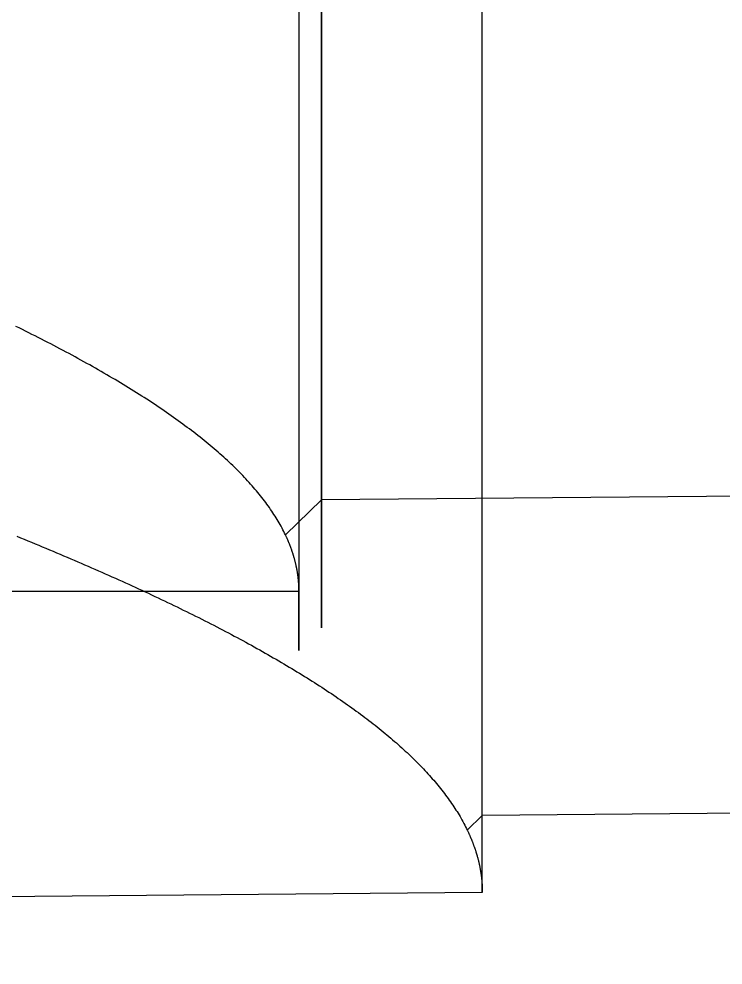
# Model space of a CAD drawing. Extents: x 0 to 702, y -13 to 12.
# Drawn here: x 8.427 to 10.969, y -12.274 to -8.858 of the extents above; entities that cross this region are included whole.
import ezdxf

# ---------------------------------------------------------------- set-up
doc = ezdxf.new("R2010")
doc.units = 0
doc.layers.get('0').update_dxf_attribs({"linetype": 'CONTINUOUS'})

# ---------------------------------------------------------------- blocks, each defined once
blk = doc.blocks.new('*U5')
for p, q in [((59.8, -10.17423, 13.075132), (9.519697, -10.593396, 12.945378)), ((59.8, -10.17423, 13.075132), (9.519697, -10.593396, 12.945378)), ((9.519697, -10.593396, 12.945378), (9.38918, -10.720272, 12.906104)), ((9.519697, -10.593396, 12.945378), (9.38918, -10.720272, 12.906104)), ((9.438057, -10.924762, 13.902303), (0, -10.924762, 13.902303)), ((59.71309, -11.319505, 12.72061), (10.09981, -11.733111, 12.592578)), ((59.71309, -11.319505, 12.72061), (10.09981, -11.733111, 12.592578)), ((10.09981, -11.733111, 12.592578), (10.045231, -11.786167, 12.576154)), ((10.09981, -11.733111, 12.592578), (10.045231, -11.786167, 12.576154)), ((10.09981, -12.012084, 13.679108), (0, -12.098424, 13.661385))]:
    blk.add_line(p, q)
at = {"extrusion": (0, 0.979575, 0.201078)}
blk.add_line((9.438057, -10.924762, 13.902303), (0, -10.924762, 13.902303), dxfattribs=at)
at = {"extrusion": (0.008727, -0.979538, -0.20107)}
blk.add_line((10.09981, -12.012084, 13.679108), (0, -12.098424, 13.661385), dxfattribs=at)
for points in [[(9.38918, -10.7203, 12.9061), (9.3862, -10.7141, 12.8761), (9.38314, -10.708, 12.8462), (9.37999, -10.7018, 12.8162), (9.37675, -10.6957, 12.7863), (9.37343, -10.6895, 12.7564), (9.37002, -10.6834, 12.7265), (9.36653, -10.6773, 12.6966), (9.36295, -10.6711, 12.6667), (9.35928, -10.665, 12.6369), (9.35553, -10.6589, 12.607), (9.3517, -10.6528, 12.5772), (9.34779, -10.6466, 12.5474), (9.34378, -10.6405, 12.5176), (9.3397, -10.6344, 12.4878), (9.33553, -10.6283, 12.458), (9.33128, -10.6222, 12.4283), (9.32695, -10.6161, 12.3985), (9.32253, -10.61, 12.3688), (9.31803, -10.6039, 12.339), (9.31345, -10.5978, 12.3093), (9.30879, -10.5917, 12.2796), (9.30405, -10.5856, 12.25), (9.29922, -10.5795, 12.2203), (9.29432, -10.5734, 12.1906), (9.28933, -10.5673, 12.161), (9.28426, -10.5612, 12.1314), (9.27911, -10.5552, 12.1017), (9.27388, -10.5491, 12.0721), (9.26858, -10.543, 12.0426), (9.26319, -10.5369, 12.013), (9.25772, -10.5309, 11.9834), (9.25218, -10.5248, 11.9539), (9.24655, -10.5187, 11.9243), (9.24085, -10.5127, 11.8948), (9.23507, -10.5066, 11.8653), (9.22921, -10.5006, 11.8358), (9.22327, -10.4945, 11.8063), (9.21725, -10.4885, 11.7769), (9.21116, -10.4824, 11.7474), (9.20499, -10.4764, 11.718), (9.19874, -10.4703, 11.6885), (9.19242, -10.4643, 11.6591), (9.18602, -10.4583, 11.6297), (9.17955, -10.4522, 11.6003), (9.173, -10.4462, 11.571), (9.16637, -10.4402, 11.5416), (9.15967, -10.4342, 11.5123), (9.15289, -10.4281, 11.4829), (9.14604, -10.4221, 11.4536), (9.13911, -10.4161, 11.4243), (9.13211, -10.4101, 11.395), (9.12504, -10.4041, 11.3657), (9.11789, -10.3981, 11.3365), (9.11067, -10.3921, 11.3072), (9.10337, -10.3861, 11.278), (9.096, -10.3801, 11.2487), (9.08856, -10.3741, 11.2195), (9.08105, -10.3681, 11.1903), (9.07346, -10.3621, 11.1611), (9.0658, -10.3561, 11.1319), (9.05807, -10.3501, 11.1028), (9.05027, -10.3441, 11.0736), (9.0424, -10.3381, 11.0445), (9.03446, -10.3322, 11.0154), (9.02644, -10.3262, 10.9863), (9.01836, -10.3202, 10.9572), (9.0102, -10.3142, 10.9281), (9.00198, -10.3083, 10.899), (8.99368, -10.3023, 10.87), (8.98532, -10.2963, 10.8409), (8.97688, -10.2904, 10.8119), (8.96838, -10.2844, 10.7829), (8.95981, -10.2785, 10.7539), (8.95117, -10.2725, 10.7249), (8.94246, -10.2666, 10.6959), (8.93368, -10.2606, 10.6669), (8.92484, -10.2547, 10.638), (8.91593, -10.2487, 10.609), (8.90695, -10.2428, 10.5801), (8.8979, -10.2369, 10.5512), (8.88879, -10.2309, 10.5223), (8.87961, -10.225, 10.4934), (8.87037, -10.2191, 10.4645), (8.86106, -10.2132, 10.4356), (8.85168, -10.2072, 10.4068), (8.84224, -10.2013, 10.378), (8.83273, -10.1954, 10.3491), (8.82315, -10.1895, 10.3203), (8.81352, -10.1836, 10.2915), (8.80382, -10.1777, 10.2627), (8.79405, -10.1718, 10.234), (8.78422, -10.1659, 10.2052), (8.77432, -10.16, 10.1765), (8.76437, -10.1541, 10.1477), (8.75435, -10.1482, 10.119), (8.74426, -10.1423, 10.0903), (8.73412, -10.1364, 10.0616), (8.72393, -10.1305, 10.0329), (8.71367, -10.1246, 10.0043), (8.70336, -10.1187, 9.9757), (8.693, -10.1129, 9.94711), (8.68257, -10.107, 9.91855), (8.6721, -10.1012, 9.89001), (8.66156, -10.0953, 9.86149), (8.65098, -10.0895, 9.833), (8.64033, -10.0836, 9.80453), (8.62964, -10.0778, 9.77608), (8.61889, -10.0719, 9.74766), (8.60808, -10.0661, 9.71926), (8.59722, -10.0603, 9.69088), (8.58631, -10.0545, 9.66252), (8.57534, -10.0486, 9.63419), (8.56433, -10.0428, 9.60588), (8.55325, -10.037, 9.5776), (8.54213, -10.0312, 9.54933), (8.53095, -10.0254, 9.52109), (8.51972, -10.0196, 9.49287), (8.50844, -10.0138, 9.46468), (8.49711, -10.0081, 9.4365), (8.48573, -10.0023, 9.40835), (8.47429, -9.99651, 9.38022), (8.46281, -9.99074, 9.35211), (8.45127, -9.98498, 9.32402), (8.43968, -9.97921, 9.29595), (8.42805, -9.97346, 9.26791), (8.41636, -9.9677, 9.23988)], [(9.38918, -10.7203, 12.9061), (9.3862, -10.7141, 12.8761), (9.38314, -10.708, 12.8462), (9.37999, -10.7018, 12.8162), (9.37675, -10.6957, 12.7863), (9.37343, -10.6895, 12.7564), (9.37002, -10.6834, 12.7265), (9.36653, -10.6773, 12.6966), (9.36295, -10.6711, 12.6667), (9.35928, -10.665, 12.6369), (9.35553, -10.6589, 12.607), (9.3517, -10.6528, 12.5772), (9.34779, -10.6466, 12.5474), (9.34378, -10.6405, 12.5176), (9.3397, -10.6344, 12.4878), (9.33553, -10.6283, 12.458), (9.33128, -10.6222, 12.4283), (9.32695, -10.6161, 12.3985), (9.32253, -10.61, 12.3688), (9.31803, -10.6039, 12.339), (9.31345, -10.5978, 12.3093), (9.30879, -10.5917, 12.2796), (9.30405, -10.5856, 12.25), (9.29922, -10.5795, 12.2203), (9.29432, -10.5734, 12.1906), (9.28933, -10.5673, 12.161), (9.28426, -10.5612, 12.1314), (9.27911, -10.5552, 12.1017), (9.27388, -10.5491, 12.0721), (9.26858, -10.543, 12.0426), (9.26319, -10.5369, 12.013), (9.25772, -10.5309, 11.9834), (9.25218, -10.5248, 11.9539), (9.24655, -10.5187, 11.9243), (9.24085, -10.5127, 11.8948), (9.23507, -10.5066, 11.8653), (9.22921, -10.5006, 11.8358), (9.22327, -10.4945, 11.8063), (9.21725, -10.4885, 11.7769), (9.21116, -10.4824, 11.7474), (9.20499, -10.4764, 11.718), (9.19874, -10.4703, 11.6885), (9.19242, -10.4643, 11.6591), (9.18602, -10.4583, 11.6297), (9.17955, -10.4522, 11.6003), (9.173, -10.4462, 11.571), (9.16637, -10.4402, 11.5416), (9.15967, -10.4342, 11.5123), (9.15289, -10.4281, 11.4829), (9.14604, -10.4221, 11.4536), (9.13911, -10.4161, 11.4243), (9.13211, -10.4101, 11.395), (9.12504, -10.4041, 11.3657), (9.11789, -10.3981, 11.3365), (9.11067, -10.3921, 11.3072), (9.10337, -10.3861, 11.278), (9.096, -10.3801, 11.2487), (9.08856, -10.3741, 11.2195), (9.08105, -10.3681, 11.1903), (9.07346, -10.3621, 11.1611), (9.0658, -10.3561, 11.1319), (9.05807, -10.3501, 11.1028), (9.05027, -10.3441, 11.0736), (9.0424, -10.3381, 11.0445), (9.03446, -10.3322, 11.0154), (9.02644, -10.3262, 10.9863), (9.01836, -10.3202, 10.9572), (9.0102, -10.3142, 10.9281), (9.00198, -10.3083, 10.899), (8.99368, -10.3023, 10.87), (8.98532, -10.2963, 10.8409), (8.97688, -10.2904, 10.8119), (8.96838, -10.2844, 10.7829), (8.95981, -10.2785, 10.7539), (8.95117, -10.2725, 10.7249), (8.94246, -10.2666, 10.6959), (8.93368, -10.2606, 10.6669), (8.92484, -10.2547, 10.638), (8.91593, -10.2487, 10.609), (8.90695, -10.2428, 10.5801), (8.8979, -10.2369, 10.5512), (8.88879, -10.2309, 10.5223), (8.87961, -10.225, 10.4934), (8.87037, -10.2191, 10.4645), (8.86106, -10.2132, 10.4356), (8.85168, -10.2072, 10.4068), (8.84224, -10.2013, 10.378), (8.83273, -10.1954, 10.3491), (8.82315, -10.1895, 10.3203), (8.81352, -10.1836, 10.2915), (8.80382, -10.1777, 10.2627), (8.79405, -10.1718, 10.234), (8.78422, -10.1659, 10.2052), (8.77432, -10.16, 10.1765), (8.76437, -10.1541, 10.1477), (8.75435, -10.1482, 10.119), (8.74426, -10.1423, 10.0903), (8.73412, -10.1364, 10.0616), (8.72393, -10.1305, 10.0329), (8.71367, -10.1246, 10.0043), (8.70336, -10.1187, 9.9757), (8.693, -10.1129, 9.94711), (8.68257, -10.107, 9.91855), (8.6721, -10.1012, 9.89001), (8.66156, -10.0953, 9.86149), (8.65098, -10.0895, 9.833), (8.64033, -10.0836, 9.80453), (8.62964, -10.0778, 9.77608), (8.61889, -10.0719, 9.74766), (8.60808, -10.0661, 9.71926), (8.59722, -10.0603, 9.69088), (8.58631, -10.0545, 9.66252), (8.57534, -10.0486, 9.63419), (8.56433, -10.0428, 9.60588), (8.55325, -10.037, 9.5776), (8.54213, -10.0312, 9.54933), (8.53095, -10.0254, 9.52109), (8.51972, -10.0196, 9.49287), (8.50844, -10.0138, 9.46468), (8.49711, -10.0081, 9.4365), (8.48573, -10.0023, 9.40835), (8.47429, -9.99651, 9.38022), (8.46281, -9.99074, 9.35211), (8.45127, -9.98498, 9.32402), (8.43968, -9.97921, 9.29595), (8.42805, -9.97346, 9.26791), (8.41636, -9.9677, 9.23988)], [(8.41984, -10.7257, 7.33963), (8.43305, -10.7311, 7.36634), (8.44622, -10.7365, 7.39306), (8.45935, -10.7418, 7.4198), (8.47245, -10.7472, 7.44654), (8.48551, -10.7526, 7.47329), (8.49854, -10.758, 7.50006), (8.51152, -10.7634, 7.52683), (8.52447, -10.7687, 7.55362), (8.53738, -10.7741, 7.58041), (8.55025, -10.7795, 7.60722), (8.56309, -10.7849, 7.63404), (8.57588, -10.7903, 7.66087), (8.58864, -10.7957, 7.68771), (8.60136, -10.8011, 7.71456), (8.61403, -10.8065, 7.74142), (8.62667, -10.8119, 7.7683), (8.63927, -10.8173, 7.79518), (8.65183, -10.8227, 7.82208), (8.66435, -10.8281, 7.84899), (8.67683, -10.8335, 7.87591), (8.68927, -10.839, 7.90284), (8.70167, -10.8444, 7.92978), (8.71403, -10.8498, 7.95673), (8.72635, -10.8552, 7.9837), (8.73863, -10.8606, 8.01068), (8.75087, -10.8661, 8.03767), (8.76306, -10.8715, 8.06467), (8.77522, -10.877, 8.09168), (8.78733, -10.8824, 8.11871), (8.7994, -10.8878, 8.14574), (8.81143, -10.8933, 8.17279), (8.82341, -10.8987, 8.19985), (8.83535, -10.9042, 8.22693), (8.84726, -10.9096, 8.25401), (8.85911, -10.9151, 8.28111), (8.87093, -10.9205, 8.30822), (8.8827, -10.926, 8.33534), (8.89443, -10.9315, 8.36247), (8.90611, -10.9369, 8.38962), (8.91775, -10.9424, 8.41678), (8.92935, -10.9479, 8.44395), (8.94091, -10.9534, 8.47114), (8.95241, -10.9588, 8.49834), (8.96388, -10.9643, 8.52555), (8.9753, -10.9698, 8.55277), (8.98667, -10.9753, 8.58), (8.998, -10.9808, 8.60725), (9.00929, -10.9863, 8.63451), (9.02053, -10.9918, 8.66179), (9.03172, -10.9973, 8.68908), (9.04287, -11.0028, 8.71638), (9.05397, -11.0083, 8.74369), (9.06503, -11.0138, 8.77102), (9.07604, -11.0193, 8.79836), (9.087, -11.0248, 8.82571), (9.09792, -11.0304, 8.85308), (9.10879, -11.0359, 8.88046), (9.11961, -11.0414, 8.90785), (9.13038, -11.0469, 8.93526), (9.14111, -11.0525, 8.96268), (9.15179, -11.058, 8.99011), (9.16242, -11.0636, 9.01756), (9.17301, -11.0691, 9.04502), (9.18354, -11.0746, 9.0725), (9.19403, -11.0802, 9.09999), (9.20447, -11.0857, 9.12749), (9.21486, -11.0913, 9.15501), (9.2252, -11.0969, 9.18254), (9.2355, -11.1024, 9.21008), (9.24574, -11.108, 9.23764), (9.25593, -11.1136, 9.26522), (9.26608, -11.1191, 9.2928), (9.27617, -11.1247, 9.3204), (9.28621, -11.1303, 9.34802), (9.29621, -11.1359, 9.37565), (9.30615, -11.1415, 9.4033), (9.31604, -11.147, 9.43096), (9.32589, -11.1526, 9.45863), (9.33568, -11.1582, 9.48632), (9.34542, -11.1638, 9.51402), (9.35511, -11.1694, 9.54174), (9.36474, -11.175, 9.56947), (9.37433, -11.1807, 9.59722), (9.38386, -11.1863, 9.62498), (9.39334, -11.1919, 9.65276), (9.40277, -11.1975, 9.68055), (9.41215, -11.2031, 9.70836), (9.42147, -11.2088, 9.73618), (9.43074, -11.2144, 9.76402), (9.43996, -11.22, 9.79187), (9.44913, -11.2257, 9.81974), (9.45824, -11.2313, 9.84762), (9.4673, -11.237, 9.87552), (9.4763, -11.2426, 9.90343), (9.48525, -11.2483, 9.93136), (9.49414, -11.2539, 9.95931), (9.50298, -11.2596, 9.98727), (9.51177, -11.2652, 10.0152), (9.5205, -11.2709, 10.0432), (9.52917, -11.2766, 10.0712), (9.53779, -11.2823, 10.0993), (9.54635, -11.2879, 10.1273), (9.55486, -11.2936, 10.1554), (9.56331, -11.2993, 10.1834), (9.5717, -11.305, 10.2115), (9.58004, -11.3107, 10.2396), (9.58832, -11.3164, 10.2677), (9.59654, -11.3221, 10.2959), (9.6047, -11.3278, 10.324), (9.61281, -11.3335, 10.3522), (9.62086, -11.3392, 10.3804), (9.62885, -11.3449, 10.4086), (9.63678, -11.3507, 10.4368), (9.64465, -11.3564, 10.4651), (9.65246, -11.3621, 10.4933), (9.66022, -11.3679, 10.5216), (9.66791, -11.3736, 10.5499), (9.67555, -11.3793, 10.5782), (9.68313, -11.3851, 10.6065), (9.69064, -11.3908, 10.6348), (9.6981, -11.3966, 10.6632), (9.70549, -11.4023, 10.6916), (9.71283, -11.4081, 10.72), (9.7201, -11.4139, 10.7484), (9.72731, -11.4196, 10.7768), (9.73446, -11.4254, 10.8052), (9.74155, -11.4312, 10.8337), (9.74858, -11.437, 10.8622), (9.75554, -11.4428, 10.8907), (9.76244, -11.4486, 10.9192), (9.76928, -11.4544, 10.9477), (9.77606, -11.4602, 10.9763), (9.78277, -11.466, 11.0048), (9.78942, -11.4718, 11.0334), (9.79601, -11.4776, 11.062), (9.80253, -11.4834, 11.0907), (9.80899, -11.4892, 11.1193), (9.81538, -11.495, 11.148), (9.82171, -11.5009, 11.1766), (9.82798, -11.5067, 11.2053), (9.83418, -11.5126, 11.234), (9.84032, -11.5184, 11.2628), (9.84639, -11.5242, 11.2915), (9.85239, -11.5301, 11.3203), (9.85833, -11.536, 11.3491), (9.8642, -11.5418, 11.3779), (9.87001, -11.5477, 11.4067), (9.87575, -11.5535, 11.4356), (9.88142, -11.5594, 11.4644), (9.88702, -11.5653, 11.4933), (9.89256, -11.5712, 11.5222), (9.89803, -11.5771, 11.5512), (9.90344, -11.583, 11.5801), (9.90877, -11.5889, 11.6091), (9.91404, -11.5948, 11.638), (9.91924, -11.6007, 11.667), (9.92437, -11.6066, 11.6961), (9.92943, -11.6125, 11.7251), (9.93442, -11.6184, 11.7542), (9.93934, -11.6243, 11.7832), (9.9442, -11.6303, 11.8123), (9.94898, -11.6362, 11.8415), (9.9537, -11.6422, 11.8706), (9.95834, -11.6481, 11.8998), (9.96291, -11.654, 11.929), (9.96741, -11.66, 11.9582), (9.97185, -11.666, 11.9874), (9.97621, -11.6719, 12.0166), (9.9805, -11.6779, 12.0459), (9.98471, -11.6839, 12.0752), (9.98886, -11.6898, 12.1045), (9.99293, -11.6958, 12.1338), (9.99693, -11.7018, 12.1631), (10.0009, -11.7078, 12.1925), (10.0047, -11.7138, 12.2219), (10.0085, -11.7198, 12.2513), (10.0122, -11.7258, 12.2807), (10.0158, -11.7318, 12.3102), (10.0194, -11.7378, 12.3396), (10.0229, -11.7439, 12.3691), (10.0263, -11.7499, 12.3986), (10.0297, -11.7559, 12.4282), (10.0329, -11.762, 12.4577), (10.0361, -11.768, 12.4873), (10.0392, -11.7741, 12.5169), (10.0423, -11.7801, 12.5465), (10.0452, -11.7862, 12.5762)], [(8.41984, -10.7257, 7.33963), (8.43305, -10.7311, 7.36634), (8.44622, -10.7365, 7.39306), (8.45935, -10.7418, 7.4198), (8.47245, -10.7472, 7.44654), (8.48551, -10.7526, 7.47329), (8.49854, -10.758, 7.50006), (8.51152, -10.7634, 7.52683), (8.52447, -10.7687, 7.55362), (8.53738, -10.7741, 7.58041), (8.55025, -10.7795, 7.60722), (8.56309, -10.7849, 7.63404), (8.57588, -10.7903, 7.66087), (8.58864, -10.7957, 7.68771), (8.60136, -10.8011, 7.71456), (8.61403, -10.8065, 7.74142), (8.62667, -10.8119, 7.7683), (8.63927, -10.8173, 7.79518), (8.65183, -10.8227, 7.82208), (8.66435, -10.8281, 7.84899), (8.67683, -10.8335, 7.87591), (8.68927, -10.839, 7.90284), (8.70167, -10.8444, 7.92978), (8.71403, -10.8498, 7.95673), (8.72635, -10.8552, 7.9837), (8.73863, -10.8606, 8.01068), (8.75087, -10.8661, 8.03767), (8.76306, -10.8715, 8.06467), (8.77522, -10.877, 8.09168), (8.78733, -10.8824, 8.11871), (8.7994, -10.8878, 8.14574), (8.81143, -10.8933, 8.17279), (8.82341, -10.8987, 8.19985), (8.83535, -10.9042, 8.22693), (8.84726, -10.9096, 8.25401), (8.85911, -10.9151, 8.28111), (8.87093, -10.9205, 8.30822), (8.8827, -10.926, 8.33534), (8.89443, -10.9315, 8.36247), (8.90611, -10.9369, 8.38962), (8.91775, -10.9424, 8.41678), (8.92935, -10.9479, 8.44395), (8.94091, -10.9534, 8.47114), (8.95241, -10.9588, 8.49834), (8.96388, -10.9643, 8.52555), (8.9753, -10.9698, 8.55277), (8.98667, -10.9753, 8.58), (8.998, -10.9808, 8.60725), (9.00929, -10.9863, 8.63451), (9.02053, -10.9918, 8.66179), (9.03172, -10.9973, 8.68908), (9.04287, -11.0028, 8.71638), (9.05397, -11.0083, 8.74369), (9.06503, -11.0138, 8.77102), (9.07604, -11.0193, 8.79836), (9.087, -11.0248, 8.82571), (9.09792, -11.0304, 8.85308), (9.10879, -11.0359, 8.88046), (9.11961, -11.0414, 8.90785), (9.13038, -11.0469, 8.93526), (9.14111, -11.0525, 8.96268), (9.15179, -11.058, 8.99011), (9.16242, -11.0636, 9.01756), (9.17301, -11.0691, 9.04502), (9.18354, -11.0746, 9.0725), (9.19403, -11.0802, 9.09999), (9.20447, -11.0857, 9.12749), (9.21486, -11.0913, 9.15501), (9.2252, -11.0969, 9.18254), (9.2355, -11.1024, 9.21008), (9.24574, -11.108, 9.23764), (9.25593, -11.1136, 9.26522), (9.26608, -11.1191, 9.2928), (9.27617, -11.1247, 9.3204), (9.28621, -11.1303, 9.34802), (9.29621, -11.1359, 9.37565), (9.30615, -11.1415, 9.4033), (9.31604, -11.147, 9.43096), (9.32589, -11.1526, 9.45863), (9.33568, -11.1582, 9.48632), (9.34542, -11.1638, 9.51402), (9.35511, -11.1694, 9.54174), (9.36474, -11.175, 9.56947), (9.37433, -11.1807, 9.59722), (9.38386, -11.1863, 9.62498), (9.39334, -11.1919, 9.65276), (9.40277, -11.1975, 9.68055), (9.41215, -11.2031, 9.70836), (9.42147, -11.2088, 9.73618), (9.43074, -11.2144, 9.76402), (9.43996, -11.22, 9.79187), (9.44913, -11.2257, 9.81974), (9.45824, -11.2313, 9.84762), (9.4673, -11.237, 9.87552), (9.4763, -11.2426, 9.90343), (9.48525, -11.2483, 9.93136), (9.49414, -11.2539, 9.95931), (9.50298, -11.2596, 9.98727), (9.51177, -11.2652, 10.0152), (9.5205, -11.2709, 10.0432), (9.52917, -11.2766, 10.0712), (9.53779, -11.2823, 10.0993), (9.54635, -11.2879, 10.1273), (9.55486, -11.2936, 10.1554), (9.56331, -11.2993, 10.1834), (9.5717, -11.305, 10.2115), (9.58004, -11.3107, 10.2396), (9.58832, -11.3164, 10.2677), (9.59654, -11.3221, 10.2959), (9.6047, -11.3278, 10.324), (9.61281, -11.3335, 10.3522), (9.62086, -11.3392, 10.3804), (9.62885, -11.3449, 10.4086), (9.63678, -11.3507, 10.4368), (9.64465, -11.3564, 10.4651), (9.65246, -11.3621, 10.4933), (9.66022, -11.3679, 10.5216), (9.66791, -11.3736, 10.5499), (9.67555, -11.3793, 10.5782), (9.68313, -11.3851, 10.6065), (9.69064, -11.3908, 10.6348), (9.6981, -11.3966, 10.6632), (9.70549, -11.4023, 10.6916), (9.71283, -11.4081, 10.72), (9.7201, -11.4139, 10.7484), (9.72731, -11.4196, 10.7768), (9.73446, -11.4254, 10.8052), (9.74155, -11.4312, 10.8337), (9.74858, -11.437, 10.8622), (9.75554, -11.4428, 10.8907), (9.76244, -11.4486, 10.9192), (9.76928, -11.4544, 10.9477), (9.77606, -11.4602, 10.9763), (9.78277, -11.466, 11.0048), (9.78942, -11.4718, 11.0334), (9.79601, -11.4776, 11.062), (9.80253, -11.4834, 11.0907), (9.80899, -11.4892, 11.1193), (9.81538, -11.495, 11.148), (9.82171, -11.5009, 11.1766), (9.82798, -11.5067, 11.2053), (9.83418, -11.5126, 11.234), (9.84032, -11.5184, 11.2628), (9.84639, -11.5242, 11.2915), (9.85239, -11.5301, 11.3203), (9.85833, -11.536, 11.3491), (9.8642, -11.5418, 11.3779), (9.87001, -11.5477, 11.4067), (9.87575, -11.5535, 11.4356), (9.88142, -11.5594, 11.4644), (9.88702, -11.5653, 11.4933), (9.89256, -11.5712, 11.5222), (9.89803, -11.5771, 11.5512), (9.90344, -11.583, 11.5801), (9.90877, -11.5889, 11.6091), (9.91404, -11.5948, 11.638), (9.91924, -11.6007, 11.667), (9.92437, -11.6066, 11.6961), (9.92943, -11.6125, 11.7251), (9.93442, -11.6184, 11.7542), (9.93934, -11.6243, 11.7832), (9.9442, -11.6303, 11.8123), (9.94898, -11.6362, 11.8415), (9.9537, -11.6422, 11.8706), (9.95834, -11.6481, 11.8998), (9.96291, -11.654, 11.929), (9.96741, -11.66, 11.9582), (9.97185, -11.666, 11.9874), (9.97621, -11.6719, 12.0166), (9.9805, -11.6779, 12.0459), (9.98471, -11.6839, 12.0752), (9.98886, -11.6898, 12.1045), (9.99293, -11.6958, 12.1338), (9.99693, -11.7018, 12.1631), (10.0009, -11.7078, 12.1925), (10.0047, -11.7138, 12.2219), (10.0085, -11.7198, 12.2513), (10.0122, -11.7258, 12.2807), (10.0158, -11.7318, 12.3102), (10.0194, -11.7378, 12.3396), (10.0229, -11.7439, 12.3691), (10.0263, -11.7499, 12.3986), (10.0297, -11.7559, 12.4282), (10.0329, -11.762, 12.4577), (10.0361, -11.768, 12.4873), (10.0392, -11.7741, 12.5169), (10.0423, -11.7801, 12.5465), (10.0452, -11.7862, 12.5762)], [(9.43806, -10.9248, 13.9023), (9.43805, -10.9231, 13.8944), (9.43804, -10.9215, 13.8865), (9.43803, -10.9199, 13.8786), (9.43801, -10.9183, 13.8707), (9.43798, -10.9166, 13.8628), (9.43795, -10.915, 13.8549), (9.43791, -10.9134, 13.847), (9.43786, -10.9118, 13.8391), (9.43781, -10.9102, 13.8312), (9.43775, -10.9085, 13.8233), (9.43768, -10.9069, 13.8154), (9.43761, -10.9053, 13.8075), (9.43754, -10.9037, 13.7996), (9.43745, -10.9021, 13.7917), (9.43736, -10.9004, 13.7838), (9.43727, -10.8988, 13.7759), (9.43717, -10.8972, 13.768), (9.43706, -10.8956, 13.7601), (9.43694, -10.894, 13.7522), (9.43682, -10.8923, 13.7443), (9.4367, -10.8907, 13.7364), (9.43656, -10.8891, 13.7285), (9.43643, -10.8875, 13.7207), (9.43628, -10.8859, 13.7128), (9.43613, -10.8842, 13.7049), (9.43597, -10.8826, 13.697), (9.43581, -10.881, 13.6891), (9.43564, -10.8794, 13.6812), (9.43547, -10.8778, 13.6734), (9.43529, -10.8762, 13.6655), (9.4351, -10.8745, 13.6576), (9.43491, -10.8729, 13.6497), (9.43471, -10.8713, 13.6419), (9.4345, -10.8697, 13.634), (9.43429, -10.8681, 13.6261), (9.43407, -10.8665, 13.6182), (9.43385, -10.8648, 13.6104), (9.43362, -10.8632, 13.6025), (9.43338, -10.8616, 13.5946), (9.43314, -10.86, 13.5868), (9.43289, -10.8584, 13.5789), (9.43264, -10.8568, 13.571), (9.43238, -10.8551, 13.5632), (9.43211, -10.8535, 13.5553), (9.43184, -10.8519, 13.5474), (9.43156, -10.8503, 13.5396), (9.43127, -10.8487, 13.5317), (9.43098, -10.8471, 13.5239), (9.43069, -10.8455, 13.516), (9.43038, -10.8439, 13.5081), (9.43008, -10.8422, 13.5003), (9.42976, -10.8406, 13.4924), (9.42944, -10.839, 13.4846), (9.42911, -10.8374, 13.4767), (9.42878, -10.8358, 13.4689), (9.42844, -10.8342, 13.461), (9.4281, -10.8326, 13.4532), (9.42775, -10.831, 13.4453), (9.42739, -10.8293, 13.4375), (9.42703, -10.8277, 13.4296), (9.42666, -10.8261, 13.4218), (9.42628, -10.8245, 13.4139), (9.4259, -10.8229, 13.4061), (9.42552, -10.8213, 13.3982), (9.42512, -10.8197, 13.3904), (9.42472, -10.8181, 13.3825), (9.42432, -10.8165, 13.3747), (9.42391, -10.8149, 13.3669), (9.42349, -10.8132, 13.359), (9.42307, -10.8116, 13.3512), (9.42264, -10.81, 13.3434), (9.4222, -10.8084, 13.3355), (9.42176, -10.8068, 13.3277), (9.42132, -10.8052, 13.3198), (9.42086, -10.8036, 13.312), (9.42041, -10.802, 13.3042), (9.41994, -10.8004, 13.2964), (9.41947, -10.7988, 13.2885), (9.41899, -10.7972, 13.2807), (9.41851, -10.7956, 13.2729), (9.41802, -10.794, 13.265), (9.41753, -10.7923, 13.2572), (9.41703, -10.7907, 13.2494), (9.41652, -10.7891, 13.2416), (9.41601, -10.7875, 13.2337), (9.41549, -10.7859, 13.2259), (9.41497, -10.7843, 13.2181), (9.41444, -10.7827, 13.2103), (9.4139, -10.7811, 13.2025), (9.41336, -10.7795, 13.1946), (9.41281, -10.7779, 13.1868), (9.41226, -10.7763, 13.179), (9.4117, -10.7747, 13.1712), (9.41113, -10.7731, 13.1634), (9.41056, -10.7715, 13.1556), (9.40999, -10.7699, 13.1478), (9.4094, -10.7683, 13.14), (9.40881, -10.7667, 13.1321), (9.40822, -10.7651, 13.1243), (9.40762, -10.7635, 13.1165), (9.40701, -10.7619, 13.1087), (9.4064, -10.7603, 13.1009), (9.40578, -10.7587, 13.0931), (9.40516, -10.7571, 13.0853), (9.40453, -10.7555, 13.0775), (9.40389, -10.7539, 13.0697), (9.40325, -10.7523, 13.0619), (9.4026, -10.7507, 13.0541), (9.40195, -10.7491, 13.0463), (9.40129, -10.7475, 13.0385), (9.40062, -10.7459, 13.0307), (9.39995, -10.7443, 13.0229), (9.39927, -10.7427, 13.0151), (9.39859, -10.7411, 13.0073), (9.3979, -10.7395, 12.9995), (9.39721, -10.7379, 12.9917), (9.39651, -10.7363, 12.984), (9.3958, -10.7347, 12.9762), (9.39509, -10.7331, 12.9684), (9.39437, -10.7315, 12.9606), (9.39364, -10.7299, 12.9528), (9.39292, -10.7283, 12.945), (9.39218, -10.7267, 12.9372), (9.39144, -10.7251, 12.9294), (9.39069, -10.7235, 12.9217), (9.38994, -10.7219, 12.9139), (9.38918, -10.7203, 12.9061)], [(9.43806, -10.9248, 13.9023), (9.43805, -10.9231, 13.8944), (9.43804, -10.9215, 13.8865), (9.43803, -10.9199, 13.8786), (9.43801, -10.9183, 13.8707), (9.43798, -10.9166, 13.8628), (9.43795, -10.915, 13.8549), (9.43791, -10.9134, 13.847), (9.43786, -10.9118, 13.8391), (9.43781, -10.9102, 13.8312), (9.43775, -10.9085, 13.8233), (9.43768, -10.9069, 13.8154), (9.43761, -10.9053, 13.8075), (9.43754, -10.9037, 13.7996), (9.43745, -10.9021, 13.7917), (9.43736, -10.9004, 13.7838), (9.43727, -10.8988, 13.7759), (9.43717, -10.8972, 13.768), (9.43706, -10.8956, 13.7601), (9.43694, -10.894, 13.7522), (9.43682, -10.8923, 13.7443), (9.4367, -10.8907, 13.7364), (9.43656, -10.8891, 13.7285), (9.43643, -10.8875, 13.7207), (9.43628, -10.8859, 13.7128), (9.43613, -10.8842, 13.7049), (9.43597, -10.8826, 13.697), (9.43581, -10.881, 13.6891), (9.43564, -10.8794, 13.6812), (9.43547, -10.8778, 13.6734), (9.43529, -10.8762, 13.6655), (9.4351, -10.8745, 13.6576), (9.43491, -10.8729, 13.6497), (9.43471, -10.8713, 13.6419), (9.4345, -10.8697, 13.634), (9.43429, -10.8681, 13.6261), (9.43407, -10.8665, 13.6182), (9.43385, -10.8648, 13.6104), (9.43362, -10.8632, 13.6025), (9.43338, -10.8616, 13.5946), (9.43314, -10.86, 13.5868), (9.43289, -10.8584, 13.5789), (9.43264, -10.8568, 13.571), (9.43238, -10.8551, 13.5632), (9.43211, -10.8535, 13.5553), (9.43184, -10.8519, 13.5474), (9.43156, -10.8503, 13.5396), (9.43127, -10.8487, 13.5317), (9.43098, -10.8471, 13.5239), (9.43069, -10.8455, 13.516), (9.43038, -10.8439, 13.5081), (9.43008, -10.8422, 13.5003), (9.42976, -10.8406, 13.4924), (9.42944, -10.839, 13.4846), (9.42911, -10.8374, 13.4767), (9.42878, -10.8358, 13.4689), (9.42844, -10.8342, 13.461), (9.4281, -10.8326, 13.4532), (9.42775, -10.831, 13.4453), (9.42739, -10.8293, 13.4375), (9.42703, -10.8277, 13.4296), (9.42666, -10.8261, 13.4218), (9.42628, -10.8245, 13.4139), (9.4259, -10.8229, 13.4061), (9.42552, -10.8213, 13.3982), (9.42512, -10.8197, 13.3904), (9.42472, -10.8181, 13.3825), (9.42432, -10.8165, 13.3747), (9.42391, -10.8149, 13.3669), (9.42349, -10.8132, 13.359), (9.42307, -10.8116, 13.3512), (9.42264, -10.81, 13.3434), (9.4222, -10.8084, 13.3355), (9.42176, -10.8068, 13.3277), (9.42132, -10.8052, 13.3198), (9.42086, -10.8036, 13.312), (9.42041, -10.802, 13.3042), (9.41994, -10.8004, 13.2964), (9.41947, -10.7988, 13.2885), (9.41899, -10.7972, 13.2807), (9.41851, -10.7956, 13.2729), (9.41802, -10.794, 13.265), (9.41753, -10.7923, 13.2572), (9.41703, -10.7907, 13.2494), (9.41652, -10.7891, 13.2416), (9.41601, -10.7875, 13.2337), (9.41549, -10.7859, 13.2259), (9.41497, -10.7843, 13.2181), (9.41444, -10.7827, 13.2103), (9.4139, -10.7811, 13.2025), (9.41336, -10.7795, 13.1946), (9.41281, -10.7779, 13.1868), (9.41226, -10.7763, 13.179), (9.4117, -10.7747, 13.1712), (9.41113, -10.7731, 13.1634), (9.41056, -10.7715, 13.1556), (9.40999, -10.7699, 13.1478), (9.4094, -10.7683, 13.14), (9.40881, -10.7667, 13.1321), (9.40822, -10.7651, 13.1243), (9.40762, -10.7635, 13.1165), (9.40701, -10.7619, 13.1087), (9.4064, -10.7603, 13.1009), (9.40578, -10.7587, 13.0931), (9.40516, -10.7571, 13.0853), (9.40453, -10.7555, 13.0775), (9.40389, -10.7539, 13.0697), (9.40325, -10.7523, 13.0619), (9.4026, -10.7507, 13.0541), (9.40195, -10.7491, 13.0463), (9.40129, -10.7475, 13.0385), (9.40062, -10.7459, 13.0307), (9.39995, -10.7443, 13.0229), (9.39927, -10.7427, 13.0151), (9.39859, -10.7411, 13.0073), (9.3979, -10.7395, 12.9995), (9.39721, -10.7379, 12.9917), (9.39651, -10.7363, 12.984), (9.3958, -10.7347, 12.9762), (9.39509, -10.7331, 12.9684), (9.39437, -10.7315, 12.9606), (9.39364, -10.7299, 12.9528), (9.39292, -10.7283, 12.945), (9.39218, -10.7267, 12.9372), (9.39144, -10.7251, 12.9294), (9.39069, -10.7235, 12.9217), (9.38994, -10.7219, 12.9139), (9.38918, -10.7203, 12.9061)], [(10.0452, -11.7862, 12.5762), (10.0461, -11.7879, 12.5848), (10.0469, -11.7897, 12.5934), (10.0478, -11.7915, 12.602), (10.0486, -11.7932, 12.6106), (10.0494, -11.795, 12.6192), (10.0502, -11.7967, 12.6279), (10.051, -11.7985, 12.6365), (10.0518, -11.8003, 12.6451), (10.0526, -11.802, 12.6538), (10.0534, -11.8038, 12.6624), (10.0542, -11.8056, 12.671), (10.055, -11.8073, 12.6797), (10.0557, -11.8091, 12.6883), (10.0565, -11.8109, 12.6969), (10.0573, -11.8126, 12.7056), (10.058, -11.8144, 12.7142), (10.0587, -11.8162, 12.7228), (10.0595, -11.8179, 12.7315), (10.0602, -11.8197, 12.7401), (10.0609, -11.8215, 12.7488), (10.0617, -11.8232, 12.7574), (10.0624, -11.825, 12.7661), (10.0631, -11.8268, 12.7747), (10.0638, -11.8285, 12.7834), (10.0645, -11.8303, 12.792), (10.0651, -11.8321, 12.8007), (10.0658, -11.8339, 12.8094), (10.0665, -11.8356, 12.818), (10.0672, -11.8374, 12.8267), (10.0678, -11.8392, 12.8353), (10.0685, -11.8409, 12.844), (10.0691, -11.8427, 12.8527), (10.0697, -11.8445, 12.8613), (10.0704, -11.8463, 12.87), (10.071, -11.848, 12.8787), (10.0716, -11.8498, 12.8873), (10.0722, -11.8516, 12.896), (10.0728, -11.8534, 12.9047), (10.0734, -11.8551, 12.9133), (10.074, -11.8569, 12.922), (10.0746, -11.8587, 12.9307), (10.0752, -11.8605, 12.9394), (10.0758, -11.8622, 12.948), (10.0763, -11.864, 12.9567), (10.0769, -11.8658, 12.9654), (10.0774, -11.8676, 12.9741), (10.078, -11.8693, 12.9828), (10.0785, -11.8711, 12.9914), (10.0791, -11.8729, 13.0001), (10.0796, -11.8747, 13.0088), (10.0801, -11.8764, 13.0175), (10.0806, -11.8782, 13.0262), (10.0811, -11.88, 13.0349), (10.0816, -11.8818, 13.0436), (10.0821, -11.8836, 13.0522), (10.0826, -11.8853, 13.0609), (10.0831, -11.8871, 13.0696), (10.0835, -11.8889, 13.0783), (10.084, -11.8907, 13.087), (10.0845, -11.8925, 13.0957), (10.0849, -11.8942, 13.1044), (10.0854, -11.896, 13.1131), (10.0858, -11.8978, 13.1218), (10.0862, -11.8996, 13.1305), (10.0867, -11.9014, 13.1392), (10.0871, -11.9032, 13.1479), (10.0875, -11.9049, 13.1566), (10.0879, -11.9067, 13.1653), (10.0883, -11.9085, 13.174), (10.0887, -11.9103, 13.1827), (10.0891, -11.9121, 13.1914), (10.0895, -11.9138, 13.2001), (10.0898, -11.9156, 13.2088), (10.0902, -11.9174, 13.2175), (10.0905, -11.9192, 13.2262), (10.0909, -11.921, 13.2349), (10.0912, -11.9228, 13.2436), (10.0916, -11.9245, 13.2523), (10.0919, -11.9263, 13.261), (10.0922, -11.9281, 13.2697), (10.0926, -11.9299, 13.2784), (10.0929, -11.9317, 13.2871), (10.0932, -11.9335, 13.2958), (10.0935, -11.9353, 13.3045), (10.0938, -11.937, 13.3132), (10.094, -11.9388, 13.3219), (10.0943, -11.9406, 13.3307), (10.0946, -11.9424, 13.3394), (10.0949, -11.9442, 13.3481), (10.0951, -11.946, 13.3568), (10.0954, -11.9477, 13.3655), (10.0956, -11.9495, 13.3742), (10.0958, -11.9513, 13.3829), (10.0961, -11.9531, 13.3916), (10.0963, -11.9549, 13.4003), (10.0965, -11.9567, 13.4091), (10.0967, -11.9585, 13.4178), (10.0969, -11.9603, 13.4265), (10.0971, -11.962, 13.4352), (10.0973, -11.9638, 13.4439), (10.0975, -11.9656, 13.4526), (10.0977, -11.9674, 13.4613), (10.0978, -11.9692, 13.47), (10.098, -11.971, 13.4787), (10.0981, -11.9728, 13.4875), (10.0983, -11.9745, 13.4962), (10.0984, -11.9763, 13.5049), (10.0986, -11.9781, 13.5136), (10.0987, -11.9799, 13.5223), (10.0988, -11.9817, 13.531), (10.0989, -11.9835, 13.5397), (10.099, -11.9853, 13.5484), (10.0991, -11.9871, 13.5572), (10.0992, -11.9888, 13.5659), (10.0993, -11.9906, 13.5746), (10.0994, -11.9924, 13.5833), (10.0995, -11.9942, 13.592), (10.0995, -11.996, 13.6007), (10.0996, -11.9978, 13.6094), (10.0996, -11.9996, 13.6181), (10.0997, -12.0014, 13.6268), (10.0997, -12.0031, 13.6356), (10.0998, -12.0049, 13.6443), (10.0998, -12.0067, 13.653), (10.0998, -12.0085, 13.6617), (10.0998, -12.0103, 13.6704), (10.0998, -12.0121, 13.6791)], [(10.0452, -11.7862, 12.5762), (10.0461, -11.7879, 12.5848), (10.0469, -11.7897, 12.5934), (10.0478, -11.7915, 12.602), (10.0486, -11.7932, 12.6106), (10.0494, -11.795, 12.6192), (10.0502, -11.7967, 12.6279), (10.051, -11.7985, 12.6365), (10.0518, -11.8003, 12.6451), (10.0526, -11.802, 12.6538), (10.0534, -11.8038, 12.6624), (10.0542, -11.8056, 12.671), (10.055, -11.8073, 12.6797), (10.0557, -11.8091, 12.6883), (10.0565, -11.8109, 12.6969), (10.0573, -11.8126, 12.7056), (10.058, -11.8144, 12.7142), (10.0587, -11.8162, 12.7228), (10.0595, -11.8179, 12.7315), (10.0602, -11.8197, 12.7401), (10.0609, -11.8215, 12.7488), (10.0617, -11.8232, 12.7574), (10.0624, -11.825, 12.7661), (10.0631, -11.8268, 12.7747), (10.0638, -11.8285, 12.7834), (10.0645, -11.8303, 12.792), (10.0651, -11.8321, 12.8007), (10.0658, -11.8339, 12.8094), (10.0665, -11.8356, 12.818), (10.0672, -11.8374, 12.8267), (10.0678, -11.8392, 12.8353), (10.0685, -11.8409, 12.844), (10.0691, -11.8427, 12.8527), (10.0697, -11.8445, 12.8613), (10.0704, -11.8463, 12.87), (10.071, -11.848, 12.8787), (10.0716, -11.8498, 12.8873), (10.0722, -11.8516, 12.896), (10.0728, -11.8534, 12.9047), (10.0734, -11.8551, 12.9133), (10.074, -11.8569, 12.922), (10.0746, -11.8587, 12.9307), (10.0752, -11.8605, 12.9394), (10.0758, -11.8622, 12.948), (10.0763, -11.864, 12.9567), (10.0769, -11.8658, 12.9654), (10.0774, -11.8676, 12.9741), (10.078, -11.8693, 12.9828), (10.0785, -11.8711, 12.9914), (10.0791, -11.8729, 13.0001), (10.0796, -11.8747, 13.0088), (10.0801, -11.8764, 13.0175), (10.0806, -11.8782, 13.0262), (10.0811, -11.88, 13.0349), (10.0816, -11.8818, 13.0436), (10.0821, -11.8836, 13.0522), (10.0826, -11.8853, 13.0609), (10.0831, -11.8871, 13.0696), (10.0835, -11.8889, 13.0783), (10.084, -11.8907, 13.087), (10.0845, -11.8925, 13.0957), (10.0849, -11.8942, 13.1044), (10.0854, -11.896, 13.1131), (10.0858, -11.8978, 13.1218), (10.0862, -11.8996, 13.1305), (10.0867, -11.9014, 13.1392), (10.0871, -11.9032, 13.1479), (10.0875, -11.9049, 13.1566), (10.0879, -11.9067, 13.1653), (10.0883, -11.9085, 13.174), (10.0887, -11.9103, 13.1827), (10.0891, -11.9121, 13.1914), (10.0895, -11.9138, 13.2001), (10.0898, -11.9156, 13.2088), (10.0902, -11.9174, 13.2175), (10.0905, -11.9192, 13.2262), (10.0909, -11.921, 13.2349), (10.0912, -11.9228, 13.2436), (10.0916, -11.9245, 13.2523), (10.0919, -11.9263, 13.261), (10.0922, -11.9281, 13.2697), (10.0926, -11.9299, 13.2784), (10.0929, -11.9317, 13.2871), (10.0932, -11.9335, 13.2958), (10.0935, -11.9353, 13.3045), (10.0938, -11.937, 13.3132), (10.094, -11.9388, 13.3219), (10.0943, -11.9406, 13.3307), (10.0946, -11.9424, 13.3394), (10.0949, -11.9442, 13.3481), (10.0951, -11.946, 13.3568), (10.0954, -11.9477, 13.3655), (10.0956, -11.9495, 13.3742), (10.0958, -11.9513, 13.3829), (10.0961, -11.9531, 13.3916), (10.0963, -11.9549, 13.4003), (10.0965, -11.9567, 13.4091), (10.0967, -11.9585, 13.4178), (10.0969, -11.9603, 13.4265), (10.0971, -11.962, 13.4352), (10.0973, -11.9638, 13.4439), (10.0975, -11.9656, 13.4526), (10.0977, -11.9674, 13.4613), (10.0978, -11.9692, 13.47), (10.098, -11.971, 13.4787), (10.0981, -11.9728, 13.4875), (10.0983, -11.9745, 13.4962), (10.0984, -11.9763, 13.5049), (10.0986, -11.9781, 13.5136), (10.0987, -11.9799, 13.5223), (10.0988, -11.9817, 13.531), (10.0989, -11.9835, 13.5397), (10.099, -11.9853, 13.5484), (10.0991, -11.9871, 13.5572), (10.0992, -11.9888, 13.5659), (10.0993, -11.9906, 13.5746), (10.0994, -11.9924, 13.5833), (10.0995, -11.9942, 13.592), (10.0995, -11.996, 13.6007), (10.0996, -11.9978, 13.6094), (10.0996, -11.9996, 13.6181), (10.0997, -12.0014, 13.6268), (10.0997, -12.0031, 13.6356), (10.0998, -12.0049, 13.6443), (10.0998, -12.0067, 13.653), (10.0998, -12.0085, 13.6617), (10.0998, -12.0103, 13.6704), (10.0998, -12.0121, 13.6791)]]:
    blk.add_polyline3d(points)
at = {"extrusion": (1, 0, 0)}
for centre, radius, start, end in [((-0.764738, 15.987856, 10.09981), 11.48186, 197.2, 5.6), ((-0.764738, 15.987856, 10.09981), 11.48186, 197.2, 5.6), ((-0.764738, 15.987856, 9.519697), 10.28879, 197.2, 17.2), ((-0.764738, 15.987856, 9.519697), 10.28879, 197.2, 17.2), ((-0.764738, 15.987856, 9.438057), 10.371867, 17.2, 191.6), ((-0.764738, 15.987856, 9.438057), 10.371867, 17.2, 191.6), ((-0.764738, 15.987856, 9.519697), 10.28879, 17.2, 197.2), ((-0.764738, 15.987856, 9.519697), 10.28879, 17.2, 197.2), ((-0.764738, 15.987856, 10.09981), 11.48186, 191.6, 197.2), ((-0.764738, 15.987856, 10.09981), 11.48186, 191.6, 197.2)]:
    blk.add_arc(centre, radius, start, end, dxfattribs=at)

msp = doc.modelspace()

# ---------------------------------------------------------------- block references
msp.add_blockref('*U5', (0, 0))

doc.saveas('drawing.dxf')
